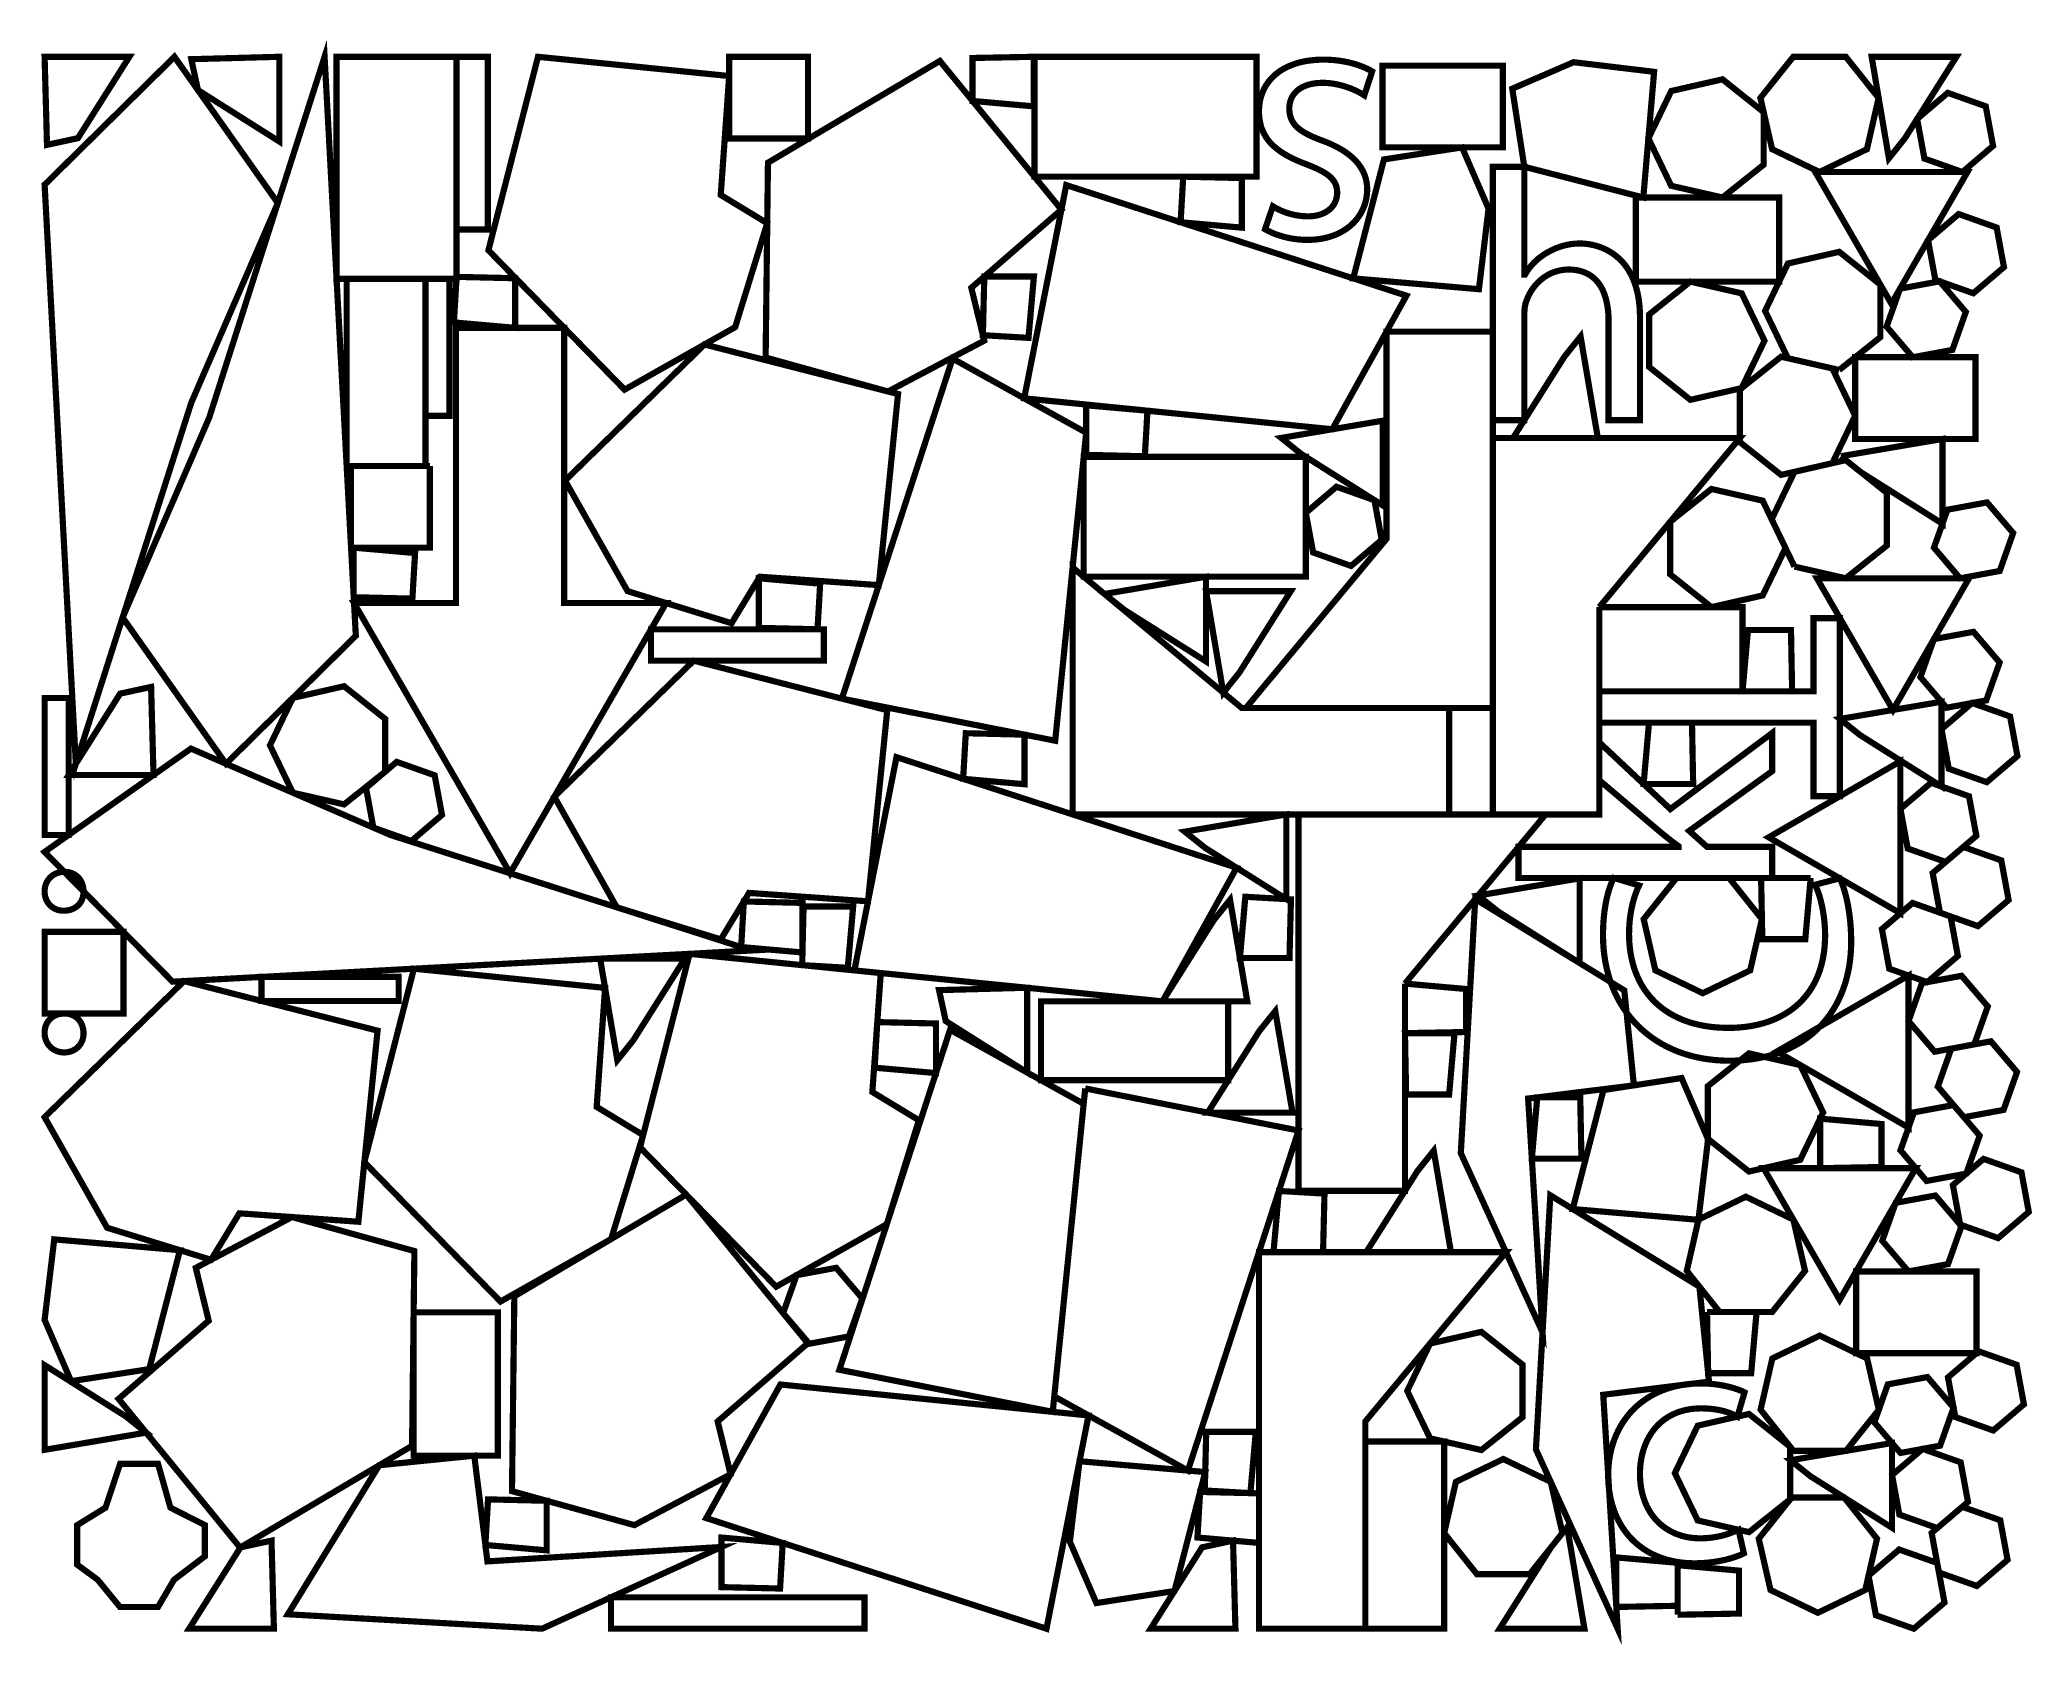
# Model space of a CAD drawing. Extents: x 0 to 322, y -2 to 258.
import ezdxf

# ---------------------------------------------------------------- set-up
doc = ezdxf.new("R2010")
doc.units = 0
doc.layers.get('0').update_dxf_attribs({"linetype": 'CONTINUOUS'})

msp = doc.modelspace()

# ---------------------------------------------------------------- linework, layer by layer
at = {"color": 0, "const_width": 1}
for points in [[(14.4826, 255.078), (0.76964, 255.078), (1.15663, 240.822), (6.16564, 241.91), (14.4826, 255.078)], [(38.5036, 231.404), (24.4996, 199.082), (5.82563, 140.65), (0.76964, 234.367), (21.7757, 255.078), (38.5036, 231.404)], [(13.3911, 164.324), (27.3951, 196.644), (46.0701, 255.078), (51.1251, 161.36), (30.119, 140.649), (13.3911, 164.324)], [(38.7579, 241.364), (38.7579, 255.078), (24.5018, 254.69), (25.5899, 249.681), (38.7579, 241.364)], [(67.4096, 255.078), (48.0085, 255.078), (48.0085, 219.15), (67.4096, 219.15), (67.4096, 255.078)], [(80.6015, 255.078), (111.531, 251.967), (110.17, 232.711), (117.691, 228.139), (112.503, 211.317), (94.6086, 201.203), (72.5786, 223.763), (80.6015, 255.078)], [(111.53, 255.078), (124.283, 255.078), (124.283, 241.853), (111.53, 241.853), (111.53, 255.078)], [(145.622, 254.406), (165.289, 230.336), (150.712, 217.683), (152.8, 209.131), (137.235, 200.903), (117.431, 206.406), (117.808, 237.938), (145.622, 254.406)], [(150.914, 247.931), (150.914, 254.886), (160.833, 255.078), (160.833, 247.054), (150.914, 247.931)], [(160.926, 255.078), (196.854, 255.078), (196.854, 235.678), (160.926, 235.678), (160.926, 255.078)], [(215.567, 252.713), (215.472, 252.768), (215.188, 252.925), (214.79, 253.126), (214.374, 253.318), (213.94, 253.499), (213.49, 253.667), (213.024, 253.824), (212.543, 253.968), (212.049, 254.099), (211.542, 254.217), (211.022, 254.321), (210.493, 254.41), (209.953, 254.483), (209.403, 254.542), (208.846, 254.585), (208.281, 254.61), (207.851, 254.619), (207.71, 254.619), (207.556, 254.619), (207.094, 254.608), (206.497, 254.579), (205.917, 254.529), (205.353, 254.461), (204.807, 254.374), (204.278, 254.267), (203.767, 254.143), (203.272, 254.001), (202.797, 253.842), (202.34, 253.665), (201.901, 253.472), (201.482, 253.264), (201.081, 253.039), (200.697, 252.799), (200.335, 252.543), (199.99, 252.272), (199.665, 251.987), (199.361, 251.689), (199.075, 251.376), (198.81, 251.05), (198.565, 250.713), (198.34, 250.361), (198.136, 249.997), (197.953, 249.622), (197.79, 249.236), (197.649, 248.839), (197.529, 248.431), (197.431, 248.013), (197.353, 247.583), (197.299, 247.146), (197.265, 246.699), (197.254, 246.357), (197.254, 246.242), (197.254, 246.053), (197.282, 245.482), (197.369, 244.761), (197.515, 244.078), (197.718, 243.429), (197.978, 242.815), (198.296, 242.233), (198.669, 241.682), (199.101, 241.158), (199.59, 240.662), (200.136, 240.192), (200.737, 239.746), (201.396, 239.321), (202.111, 238.917), (202.882, 238.531), (203.708, 238.161), (204.368, 237.893), (204.59, 237.808), (204.756, 237.744), (205.25, 237.551), (205.864, 237.301), (206.432, 237.054), (206.956, 236.807), (207.436, 236.56), (207.871, 236.308), (208.263, 236.051), (208.612, 235.786), (208.918, 235.51), (209.183, 235.219), (209.406, 234.914), (209.586, 234.59), (209.726, 234.247), (209.825, 233.881), (209.885, 233.49), (209.904, 233.175), (209.904, 233.071), (209.904, 232.975), (209.885, 232.685), (209.826, 232.31), (209.731, 231.947), (209.596, 231.597), (209.425, 231.265), (209.217, 230.95), (208.972, 230.657), (208.692, 230.385), (208.376, 230.138), (208.026, 229.915), (207.642, 229.724), (207.224, 229.561), (206.772, 229.432), (206.289, 229.336), (205.774, 229.278), (205.362, 229.258), (205.225, 229.258), (205.106, 229.258), (204.744, 229.268), (204.278, 229.299), (203.826, 229.347), (203.389, 229.414), (202.968, 229.493), (202.563, 229.588), (202.174, 229.692), (201.803, 229.807), (201.449, 229.929), (201.112, 230.06), (200.796, 230.193), (200.497, 230.331), (200.219, 230.469), (199.961, 230.607), (199.724, 230.743), (199.56, 230.842), (199.507, 230.875), (198.235, 227.178), (198.31, 227.133), (198.539, 227.007), (198.862, 226.837), (199.207, 226.675), (199.569, 226.517), (199.951, 226.367), (200.35, 226.224), (200.765, 226.089), (201.196, 225.965), (201.643, 225.851), (202.103, 225.75), (202.575, 225.661), (203.061, 225.586), (203.558, 225.525), (204.065, 225.482), (204.583, 225.454), (204.978, 225.444), (205.11, 225.444), (205.249, 225.444), (205.667, 225.456), (206.208, 225.487), (206.736, 225.54), (207.25, 225.612), (207.747, 225.704), (208.231, 225.815), (208.7, 225.946), (209.151, 226.093), (209.589, 226.258), (210.01, 226.44), (210.414, 226.639), (210.803, 226.853), (211.175, 227.082), (211.529, 227.326), (211.867, 227.585), (212.188, 227.857), (212.489, 228.142), (212.774, 228.44), (213.04, 228.751), (213.289, 229.072), (213.519, 229.406), (213.731, 229.749), (213.922, 230.103), (214.096, 230.465), (214.249, 230.838), (214.382, 231.218), (214.496, 231.607), (214.59, 232.003), (214.663, 232.404), (214.715, 232.814), (214.747, 233.228), (214.758, 233.543), (214.758, 233.649), (214.758, 233.804), (214.731, 234.269), (214.646, 234.878), (214.506, 235.469), (214.31, 236.047), (214.056, 236.608), (213.743, 237.153), (213.374, 237.681), (212.946, 238.19), (212.458, 238.682), (211.911, 239.156), (211.306, 239.608), (210.639, 240.042), (209.913, 240.454), (209.124, 240.846), (208.275, 241.215), (207.593, 241.482), (207.364, 241.563), (207.193, 241.626), (206.686, 241.822), (206.063, 242.082), (205.489, 242.344), (204.967, 242.61), (204.493, 242.881), (204.068, 243.16), (203.689, 243.446), (203.356, 243.743), (203.065, 244.053), (202.819, 244.376), (202.614, 244.717), (202.449, 245.072), (202.322, 245.447), (202.233, 245.844), (202.181, 246.263), (202.164, 246.594), (202.164, 246.704), (202.164, 246.811), (202.185, 247.132), (202.246, 247.547), (202.349, 247.946), (202.492, 248.329), (202.679, 248.693), (202.907, 249.036), (203.178, 249.356), (203.492, 249.65), (203.85, 249.918), (204.251, 250.157), (204.696, 250.365), (205.186, 250.539), (205.719, 250.678), (206.299, 250.781), (206.924, 250.843), (207.426, 250.864), (207.594, 250.864), (207.714, 250.864), (208.072, 250.851), (208.55, 250.817), (209.028, 250.761), (209.503, 250.686), (209.972, 250.593), (210.436, 250.483), (210.89, 250.358), (211.335, 250.221), (211.767, 250.072), (212.186, 249.914), (212.587, 249.746), (212.972, 249.572), (213.337, 249.393), (213.681, 249.211), (214.001, 249.026), (214.224, 248.889), (214.296, 248.842), (215.567, 252.713)], [(240.183, 237.281), (238.236, 249.914), (248.156, 254.203), (261.188, 252.646), (259.438, 232.303), (240.183, 237.281)], [(283.697, 255.078), (278.386, 248.421), (280.283, 240.121), (287.95, 236.426), (295.619, 240.121), (297.515, 248.421), (292.207, 255.078), (283.697, 255.078)], [(310.097, 255.078), (296.385, 255.078), (299.175, 238.647), (301.785, 241.911), (310.097, 255.078)], [(217.226, 253.642), (236.699, 253.642), (236.699, 240.415), (217.226, 240.415), (217.226, 253.642)], [(278.911, 246.121), (272.254, 251.431), (263.954, 249.536), (260.261, 241.867), (263.954, 234.197), (272.254, 232.303), (278.911, 237.61), (278.911, 246.121)], [(308.703, 249.244), (303.744, 245.014), (304.924, 238.604), (311.069, 236.426), (316.029, 240.656), (314.843, 247.065), (308.703, 249.244)], [(217.478, 238.467), (230.112, 240.414), (234.4, 230.496), (232.843, 217.462), (212.5, 219.214), (217.478, 238.467)], [(184.571, 228.299), (185.001, 235.678), (194.49, 235.449), (194.49, 227.424), (184.571, 228.299)], [(287.269, 236.425), (299.575, 215.115), (311.879, 236.425), (287.269, 236.425)], [(221.112, 216.411), (209.117, 194.79), (159.263, 199.8), (166.075, 234.315), (221.112, 216.411)], [(258.237, 232.303), (281.422, 232.303), (281.422, 218.686), (258.237, 218.686), (258.237, 232.303)], [(310.468, 229.622), (305.508, 225.393), (306.689, 218.983), (312.833, 216.804), (317.793, 221.033), (316.607, 227.444), (310.468, 229.622)], [(66.9964, 212.082), (67.4274, 219.46), (76.9174, 219.232), (76.9174, 211.207), (66.9964, 212.082)], [(159.961, 209.585), (152.583, 210.017), (152.811, 219.506), (160.836, 219.506), (159.961, 209.585)], [(260.396, 204.867), (267.053, 199.556), (275.353, 201.453), (279.047, 209.119), (275.353, 216.79), (267.053, 218.686), (260.396, 213.378), (260.396, 204.867)], [(298.804, 211.407), (303.033, 206.447), (309.44, 207.632), (311.622, 213.775), (307.39, 218.735), (300.981, 217.551), (298.804, 211.407)], [(84.839, 211.207), (84.839, 166.663), (101.339, 166.663), (76.0896, 122.927), (50.8394, 166.663), (67.3394, 166.663), (67.3394, 211.207), (84.839, 211.207)], [(138.856, 200.489), (135.745, 169.561), (116.489, 170.922), (111.917, 163.4), (95.0942, 168.587), (84.9801, 186.482), (107.541, 208.511), (138.856, 200.489)], [(147.674, 206.231), (169.294, 194.235), (164.283, 144.381), (129.77, 151.193), (147.674, 206.231)], [(293.721, 206.446), (313.193, 206.446), (313.193, 193.219), (293.721, 193.219), (293.721, 206.446)], [(179.214, 197.796), (178.786, 190.418), (169.294, 190.65), (169.294, 198.671), (179.214, 197.796)], [(217.281, 182.461), (217.281, 196.174), (200.849, 193.389), (204.111, 190.779), (217.281, 182.461)], [(168.901, 190.324), (204.831, 190.324), (204.831, 170.924), (168.901, 170.924), (168.901, 190.324)], [(209.79, 185.487), (204.829, 181.257), (206.014, 174.85), (212.158, 172.668), (217.118, 176.901), (215.936, 183.31), (209.79, 185.487)], [(319.281, 177.994), (315.053, 182.953), (308.643, 181.769), (306.465, 175.628), (310.694, 170.668), (317.106, 171.851), (319.281, 177.994)], [(60.7093, 174.756), (60.2783, 167.376), (50.7883, 167.606), (50.7883, 175.631), (60.7093, 174.756)], [(126.257, 169.796), (125.825, 162.418), (116.337, 162.646), (116.337, 170.671), (126.257, 169.796)], [(188.693, 157.21), (188.693, 170.924), (172.26, 168.133), (175.525, 165.522), (188.693, 157.21)], [(287.531, 170.668), (299.836, 149.357), (312.14, 170.668), (287.531, 170.668)], [(202.404, 168.59), (188.692, 168.59), (191.482, 152.16), (194.092, 155.424), (202.404, 168.59)], [(98.8886, 162.418), (126.849, 162.418), (126.849, 157.335), (98.8886, 157.335), (98.8886, 162.418)], [(317.096, 157.044), (312.865, 162.004), (306.457, 160.824), (304.278, 154.679), (308.508, 149.719), (314.918, 150.906), (317.096, 157.044)], [(137.112, 149.313), (134.001, 118.383), (114.746, 119.745), (110.173, 112.224), (93.3497, 117.412), (83.2357, 135.306), (105.797, 157.335), (137.112, 149.313)], [(0.76894, 151.301), (4.65994, 151.301), (4.65994, 129.128), (0.76894, 129.128), (0.76894, 151.301)], [(4.67611, 138.829), (18.3892, 138.829), (18.0021, 153.085), (12.9921, 151.997), (4.67611, 138.829)], [(55.8847, 147.89), (49.2267, 153.199), (40.9278, 151.304), (37.2328, 143.635), (40.9278, 135.965), (49.2267, 134.071), (55.8847, 139.378), (55.8847, 147.89)], [(307.682, 136.974), (307.682, 150.688), (291.25, 147.901), (294.513, 145.292), (307.682, 136.974)], [(315.007, 137.668), (319.968, 141.896), (318.785, 148.304), (312.642, 150.485), (307.682, 146.253), (308.865, 139.842), (315.007, 137.668)], [(149.388, 138.213), (149.817, 145.59), (159.307, 145.362), (159.307, 137.337), (149.388, 138.213)], [(24.4446, 143.107), (56.7646, 129.103), (115.199, 110.429), (21.4807, 105.373), (0.76964, 126.38), (24.4446, 143.107)], [(301.037, 141.05), (279.726, 128.744), (301.037, 116.44), (301.037, 141.05)], [(60.1064, 128.141), (65.0665, 132.371), (63.8804, 138.779), (57.7385, 140.96), (52.7785, 136.727), (53.9614, 130.318), (60.1064, 128.141)], [(308.365, 124.754), (313.325, 128.984), (312.14, 135.391), (305.997, 137.572), (301.039, 133.341), (302.221, 126.932), (308.365, 124.754)], [(201.69, 118.737), (201.69, 132.45), (185.258, 129.66), (188.522, 127.049), (201.69, 118.737)], [(313.585, 114.372), (318.543, 118.599), (317.361, 125.009), (311.218, 127.187), (306.258, 122.957), (307.44, 116.547), (313.585, 114.372)], [(7.06614, 119.98), (7.06879, 119.9), (7.06153, 119.659), (7.02658, 119.348), (6.96224, 119.048), (6.86931, 118.761), (6.74858, 118.488), (6.60097, 118.231), (6.42725, 117.991), (6.22835, 117.77), (6.0051, 117.569), (5.75836, 117.39), (5.48888, 117.235), (5.19764, 117.104), (4.88542, 116.999), (4.55306, 116.923), (4.20139, 116.876), (3.92389, 116.86), (3.83138, 116.86), (3.74892, 116.86), (3.50168, 116.876), (3.18533, 116.923), (2.8834, 116.999), (2.597, 117.104), (2.32721, 117.235), (2.07508, 117.39), (1.84174, 117.569), (1.62836, 117.77), (1.43593, 117.991), (1.26563, 118.231), (1.11849, 118.488), (0.99566, 118.761), (0.89817, 119.048), (0.8272, 119.348), (0.78385, 119.659), (0.76915, 119.9), (0.76915, 119.98), (0.76915, 120.063), (0.78451, 120.311), (0.82981, 120.631), (0.90386, 120.938), (1.00553, 121.232), (1.13363, 121.511), (1.28689, 121.772), (1.46419, 122.016), (1.66433, 122.24), (1.88618, 122.443), (2.12847, 122.624), (2.39003, 122.781), (2.66976, 122.913), (2.96642, 123.017), (3.27881, 123.094), (3.60574, 123.141), (3.861, 123.157), (3.94613, 123.157), (4.03336, 123.157), (4.29519, 123.141), (4.62733, 123.094), (4.94174, 123.018), (5.23757, 122.913), (5.51421, 122.781), (5.77078, 122.624), (6.00657, 122.444), (6.22076, 122.241), (6.41265, 122.016), (6.58143, 121.773), (6.72635, 121.511), (6.84663, 121.232), (6.94151, 120.938), (7.01019, 120.631), (7.05203, 120.311), (7.06614, 120.063), (7.06614, 119.98)], [(249.149, 108.392), (249.149, 122.104), (232.717, 119.319), (235.979, 116.709), (249.149, 108.392)], [(287.235, 121.068), (287.282, 120.971), (287.414, 120.676), (287.586, 120.26), (287.749, 119.822), (287.901, 119.363), (288.044, 118.886), (288.178, 118.391), (288.3, 117.88), (288.411, 117.356), (288.511, 116.819), (288.599, 116.272), (288.675, 115.716), (288.737, 115.153), (288.787, 114.585), (288.822, 114.013), (288.844, 113.439), (288.853, 113.008), (288.853, 112.864), (288.853, 112.645), (288.835, 111.988), (288.781, 111.135), (288.693, 110.306), (288.571, 109.501), (288.414, 108.721), (288.224, 107.965), (288.001, 107.235), (287.746, 106.529), (287.46, 105.85), (287.14, 105.196), (286.792, 104.568), (286.412, 103.967), (286.003, 103.392), (285.563, 102.844), (285.096, 102.323), (284.599, 101.83), (284.075, 101.365), (283.522, 100.927), (282.944, 100.518), (282.339, 100.138), (281.708, 99.7864), (281.051, 99.4639), (280.369, 99.1708), (279.664, 98.9075), (278.935, 98.674), (278.181, 98.4708), (277.404, 98.2981), (276.606, 98.1563), (275.785, 98.0454), (274.943, 97.9658), (274.081, 97.9179), (273.418, 97.9019), (273.197, 97.9019), (272.96, 97.9019), (272.251, 97.9196), (271.331, 97.9722), (270.438, 98.0594), (269.571, 98.1804), (268.731, 98.3347), (267.917, 98.5219), (267.132, 98.7413), (266.374, 98.9924), (265.643, 99.2746), (264.94, 99.5874), (264.267, 99.9303), (263.621, 100.303), (263.006, 100.704), (262.418, 101.133), (261.86, 101.591), (261.332, 102.076), (260.833, 102.587), (260.365, 103.125), (259.928, 103.688), (259.522, 104.277), (259.146, 104.89), (258.801, 105.527), (258.489, 106.188), (258.207, 106.871), (257.958, 107.576), (257.742, 108.304), (257.558, 109.053), (257.407, 109.822), (257.289, 110.612), (257.204, 111.421), (257.153, 112.249), (257.136, 112.884), (257.136, 113.095), (257.136, 113.246), (257.144, 113.696), (257.168, 114.284), (257.206, 114.859), (257.258, 115.42), (257.325, 115.967), (257.404, 116.501), (257.496, 117.019), (257.599, 117.522), (257.713, 118.01), (257.836, 118.482), (257.969, 118.937), (258.111, 119.376), (258.261, 119.797), (258.419, 120.2), (258.583, 120.586), (258.71, 120.861), (258.754, 120.952), (254.653, 122.165), (254.617, 122.098), (254.518, 121.896), (254.379, 121.586), (254.235, 121.235), (254.089, 120.843), (253.943, 120.41), (253.799, 119.937), (253.66, 119.422), (253.525, 118.866), (253.4, 118.268), (253.285, 117.629), (253.181, 116.949), (253.092, 116.227), (253.019, 115.464), (252.965, 114.658), (252.931, 113.811), (252.919, 113.144), (252.919, 112.922), (252.919, 112.642), (252.943, 111.802), (253.015, 110.704), (253.133, 109.631), (253.297, 108.582), (253.507, 107.559), (253.761, 106.563), (254.06, 105.593), (254.4, 104.652), (254.783, 103.739), (255.207, 102.856), (255.672, 102.004), (256.176, 101.183), (256.719, 100.394), (257.3, 99.6376), (257.918, 98.9153), (258.574, 98.2275), (259.264, 97.5751), (259.99, 96.9589), (260.75, 96.3797), (261.543, 95.8382), (262.368, 95.3354), (263.225, 94.8721), (264.114, 94.449), (265.032, 94.0669), (265.981, 93.7269), (266.957, 93.4294), (267.96, 93.1756), (268.992, 92.966), (270.049, 92.8015), (271.132, 92.6832), (272.239, 92.6115), (273.088, 92.5874), (273.369, 92.5874), (273.665, 92.5874), (274.55, 92.6114), (275.694, 92.6829), (276.806, 92.8007), (277.882, 92.9639), (278.922, 93.1714), (279.929, 93.4221), (280.899, 93.7153), (281.835, 94.0497), (282.733, 94.4244), (283.596, 94.8385), (284.424, 95.2907), (285.214, 95.7801), (285.967, 96.3058), (286.685, 96.8668), (287.364, 97.4618), (288.007, 98.09), (288.612, 98.7506), (289.181, 99.4421), (289.711, 100.164), (290.203, 100.914), (290.657, 101.693), (291.072, 102.499), (291.449, 103.331), (291.786, 104.188), (292.086, 105.07), (292.346, 105.974), (292.565, 106.9), (292.747, 107.847), (292.888, 108.814), (292.989, 109.8), (293.049, 110.804), (293.069, 111.57), (293.069, 111.825), (293.069, 112.044), (293.058, 112.701), (293.028, 113.551), (292.978, 114.374), (292.91, 115.17), (292.826, 115.937), (292.728, 116.673), (292.615, 117.377), (292.492, 118.05), (292.356, 118.688), (292.211, 119.291), (292.058, 119.858), (291.899, 120.388), (291.735, 120.879), (291.565, 121.33), (291.393, 121.74), (291.267, 122.017), (291.221, 122.108), (287.235, 121.068)], [(195.049, 119.123), (202.426, 118.694), (202.193, 109.203), (194.174, 109.203), (195.049, 119.123)], [(257.921, 88.5933), (240.804, 86.464), (243.138, 48.6049), (229.911, 77.6224), (232.244, 118.751), (256.364, 103.97), (257.921, 88.5933)], [(113.473, 110.981), (113.903, 118.359), (123.393, 118.13), (123.393, 110.105), (113.473, 110.981)], [(130.721, 107.623), (123.343, 108.054), (123.571, 117.543), (131.596, 117.543), (130.721, 107.623)], [(305.376, 105.304), (310.336, 109.533), (309.15, 115.94), (303.008, 118.121), (298.049, 113.89), (299.231, 107.479), (305.376, 105.304)], [(0.76942, 113.446), (13.5224, 113.446), (13.5224, 100.22), (0.76942, 100.22), (0.76942, 113.446)], [(104.362, 109.105), (90.6496, 109.105), (93.4396, 92.6737), (96.0496, 95.9376), (104.362, 109.105)], [(35.8756, 106.15), (58.0485, 106.15), (58.0485, 102.259), (35.8756, 102.259), (35.8756, 106.15)], [(60.5263, 107.48), (91.4543, 104.369), (90.0932, 85.1131), (97.6143, 80.5411), (92.4262, 63.7181), (74.5322, 53.6042), (52.5032, 76.1642), (60.5263, 107.48)], [(302.353, 106.374), (281.042, 94.0679), (302.353, 81.7639), (302.353, 106.374)], [(302.353, 99.0022), (306.583, 94.0432), (312.99, 95.2282), (315.172, 101.37), (310.939, 106.33), (304.529, 105.147), (302.353, 99.0022)], [(54.6449, 97.4501), (51.5339, 66.5232), (32.2779, 67.8832), (27.7058, 60.3622), (10.8829, 65.5501), (0.76888, 83.4442), (23.3289, 105.473), (54.6449, 97.4501)], [(159.744, 90.6818), (159.744, 104.396), (145.489, 104.008), (146.576, 98.9988), (159.744, 90.6818)], [(3.94613, 100.22), (4.02615, 100.223), (4.26676, 100.215), (4.57781, 100.18), (4.87765, 100.116), (5.16482, 100.023), (5.43778, 99.9025), (5.69499, 99.755), (5.93494, 99.5813), (6.15608, 99.3825), (6.35693, 99.1592), (6.53592, 98.9125), (6.69157, 98.6431), (6.82238, 98.3517), (6.92671, 98.0394), (7.00315, 97.7071), (7.05013, 97.3554), (7.06614, 97.0776), (7.06614, 96.9851), (7.06614, 96.9028), (7.05013, 96.6557), (7.00315, 96.3394), (6.92671, 96.0375), (6.82238, 95.7512), (6.69157, 95.4814), (6.53592, 95.2294), (6.35693, 94.9961), (6.15608, 94.7828), (5.93494, 94.5904), (5.69499, 94.4201), (5.43778, 94.2729), (5.16482, 94.1501), (4.87765, 94.0526), (4.57781, 93.9817), (4.26676, 93.9383), (4.02626, 93.9236), (3.94613, 93.9236), (3.86339, 93.9236), (3.61529, 93.939), (3.29542, 93.9843), (2.98785, 94.0585), (2.69413, 94.16), (2.41564, 94.2882), (2.15386, 94.4414), (1.91015, 94.6187), (1.68599, 94.8189), (1.48286, 95.0407), (1.30214, 95.2831), (1.14524, 95.5446), (1.01367, 95.8243), (0.90885, 96.121), (0.83219, 96.4333), (0.7851, 96.7603), (0.76915, 97.0156), (0.76915, 97.1007), (0.7691, 97.1879), (0.78499, 97.4499), (0.83198, 97.7821), (0.90858, 98.0965), (1.01335, 98.3924), (1.14491, 98.6689), (1.30176, 98.9254), (1.48253, 99.1611), (1.68571, 99.3753), (1.90989, 99.5669), (2.15365, 99.7356), (2.41547, 99.8804), (2.69401, 100.001), (2.98779, 100.095), (3.29536, 100.164), (3.61529, 100.206), (3.86339, 100.22), (3.94613, 100.22)], [(188.968, 84.185), (202.681, 84.185), (199.89, 100.616), (197.281, 97.3529), (188.968, 84.185)], [(135.069, 91.4579), (135.499, 98.8358), (144.989, 98.6079), (144.989, 90.5829), (135.069, 91.4579)], [(228.019, 87.1231), (221.064, 87.1231), (220.872, 97.0419), (228.894, 97.0419), (228.019, 87.1231)], [(269.875, 79.9576), (276.533, 74.6465), (284.832, 76.5436), (288.528, 84.2106), (284.832, 91.8796), (276.533, 93.7765), (269.875, 88.4676), (269.875, 79.9576)], [(307.092, 88.3967), (311.318, 83.4376), (317.728, 84.6207), (319.907, 90.7617), (315.676, 95.7226), (309.268, 94.5397), (307.092, 88.3967)], [(252.994, 87.8343), (265.629, 89.7803), (269.917, 79.8624), (268.36, 66.8293), (248.018, 68.5793), (252.994, 87.8343)], [(242.279, 86.6471), (249.235, 86.6471), (249.426, 76.7282), (241.404, 76.7282), (242.279, 86.6471)], [(313.864, 80.4529), (309.635, 85.4119), (303.226, 84.226), (301.047, 78.085), (305.278, 73.124), (311.688, 74.3069), (313.864, 80.4529)], [(297.965, 82.3369), (297.965, 75.381), (288.046, 75.189), (288.046, 83.2119), (297.965, 82.3369)], [(278.907, 75.1893), (291.213, 53.8772), (303.518, 75.1893), (278.907, 75.1893)], [(316.851, 63.8782), (321.81, 68.1051), (320.628, 74.5151), (314.485, 76.6942), (309.528, 72.4632), (310.71, 66.0532), (316.851, 63.8782)], [(104.585, 70.9161), (124.252, 46.8482), (109.673, 34.1951), (111.762, 25.6431), (96.1975, 17.4161), (76.3915, 22.9161), (76.7706, 54.4482), (104.585, 70.9161)], [(270.072, 40.6403), (252.956, 38.5124), (255.29, 0.65137), (242.064, 29.6704), (244.396, 70.7993), (268.515, 56.0174), (270.072, 40.6403)], [(298.1, 63.4418), (302.331, 58.4808), (308.74, 59.6607), (310.919, 65.8068), (306.689, 70.7668), (300.279, 69.5807), (298.1, 63.4418)], [(32.4067, 13.7802), (12.7387, 37.8492), (27.3176, 50.5021), (25.2307, 59.0542), (40.7957, 67.2821), (60.5997, 61.7792), (60.2217, 30.2482), (32.4067, 13.7802)], [(17.6904, 42.661), (5.05637, 40.714), (0.76937, 50.6335), (2.32639, 63.6661), (22.6683, 61.9158), (17.6904, 42.661)], [(197.251, 61.5861), (197.251, 0.65115), (214.465, 0.65115), (214.465, 34.2021), (237.219, 61.5861), (197.251, 61.5861)], [(133.078, 54.1025), (128.849, 59.0615), (122.442, 57.8775), (120.26, 51.7336), (124.493, 46.7746), (130.902, 47.9565), (133.078, 54.1025)], [(293.871, 58.481), (313.343, 58.481), (313.343, 45.254), (293.871, 45.254), (293.871, 58.481)], [(60.4806, 51.8465), (74.0965, 51.8465), (74.0965, 28.6619), (60.4806, 28.6619), (60.4806, 51.8465)], [(239.894, 43.3901), (233.236, 48.7011), (224.938, 46.8042), (221.242, 39.1372), (224.938, 31.4682), (233.236, 29.5711), (239.894, 34.8801), (239.894, 43.3901)], [(292.235, 29.4404), (297.546, 36.0985), (295.649, 44.3965), (287.982, 48.0915), (280.313, 44.3965), (278.415, 36.0985), (283.724, 29.4404), (292.235, 29.4404)], [(313.693, 45.5531), (308.735, 41.3253), (309.917, 34.9157), (316.06, 32.7371), (321.019, 36.9669), (319.836, 43.3764), (313.693, 45.5531)], [(0.76915, 43.3129), (0.76915, 29.601), (17.2001, 32.3899), (13.9372, 35.0008), (0.76915, 43.3129)], [(309.64, 36.4229), (305.408, 41.3818), (299.001, 40.1968), (296.821, 34.0549), (301.054, 29.0949), (307.463, 30.2778), (309.64, 36.4229)], [(107.83, 18.5558), (119.825, 40.1768), (169.681, 35.1669), (162.868, 0.65186), (107.83, 18.5558)], [(274.842, 16.6679), (274.772, 16.6376), (274.565, 16.5476), (274.278, 16.4258), (273.978, 16.3039), (273.664, 16.1831), (273.338, 16.0644), (272.996, 15.9497), (272.638, 15.8397), (272.265, 15.7361), (271.874, 15.6399), (271.467, 15.5524), (271.04, 15.4747), (270.594, 15.4085), (270.128, 15.3547), (269.642, 15.3147), (269.133, 15.2899), (268.736, 15.2813), (268.603, 15.2813), (268.474, 15.2813), (268.088, 15.2929), (267.581, 15.3276), (267.082, 15.3851), (266.594, 15.4651), (266.115, 15.5675), (265.649, 15.6917), (265.192, 15.8378), (264.747, 16.0051), (264.315, 16.1937), (263.894, 16.4032), (263.489, 16.6333), (263.096, 16.8838), (262.717, 17.1542), (262.353, 17.4444), (262.004, 17.7542), (261.671, 18.0831), (261.354, 18.4311), (261.054, 18.7976), (260.772, 19.1828), (260.507, 19.5858), (260.26, 20.0069), (260.032, 20.4454), (259.824, 20.9014), (259.635, 21.3743), (259.467, 21.8639), (259.318, 22.3701), (259.192, 22.8925), (259.088, 23.4308), (259.006, 23.9847), (258.946, 24.554), (258.91, 25.1385), (258.899, 25.5879), (258.899, 25.7376), (258.899, 25.8736), (258.908, 26.2814), (258.939, 26.8181), (258.989, 27.3468), (259.06, 27.8672), (259.15, 28.3786), (259.26, 28.8801), (259.39, 29.3712), (259.54, 29.8513), (259.71, 30.3194), (259.897, 30.7753), (260.106, 31.2181), (260.333, 31.6469), (260.579, 32.0615), (260.846, 32.461), (261.129, 32.8446), (261.433, 33.2118), (261.756, 33.5619), (262.096, 33.8943), (262.456, 34.2083), (262.833, 34.5032), (263.229, 34.7783), (263.644, 35.0331), (264.078, 35.2665), (264.528, 35.4785), (264.997, 35.6678), (265.485, 35.834), (265.989, 35.9767), (266.511, 36.0947), (267.051, 36.1878), (267.61, 36.2551), (268.185, 36.296), (268.629, 36.3097), (268.778, 36.3097), (268.904, 36.3097), (269.287, 36.3024), (269.776, 36.281), (270.247, 36.2465), (270.697, 36.1996), (271.128, 36.1412), (271.54, 36.0722), (271.933, 35.9933), (272.308, 35.9054), (272.665, 35.8096), (273.003, 35.7063), (273.324, 35.5967), (273.626, 35.4814), (273.912, 35.3614), (274.182, 35.2375), (274.433, 35.1106), (274.611, 35.0147), (274.669, 34.9814), (275.825, 38.91), (275.757, 38.9439), (275.55, 39.0404), (275.247, 39.171), (274.917, 39.3006), (274.561, 39.4279), (274.181, 39.5518), (273.778, 39.6714), (273.353, 39.785), (272.907, 39.8917), (272.443, 39.9903), (271.961, 40.0796), (271.464, 40.1585), (270.95, 40.2256), (270.424, 40.2799), (269.886, 40.3201), (269.336, 40.3451), (268.917, 40.3536), (268.778, 40.3536), (268.565, 40.3536), (267.931, 40.3356), (267.104, 40.2815), (266.297, 40.1924), (265.511, 40.0689), (264.746, 39.9115), (264.001, 39.7212), (263.279, 39.4986), (262.579, 39.2444), (261.903, 38.9593), (261.249, 38.6442), (260.619, 38.2993), (260.014, 37.9258), (259.432, 37.5243), (258.876, 37.0954), (258.347, 36.6399), (257.844, 36.1585), (257.367, 35.6518), (256.918, 35.1207), (256.496, 34.5657), (256.103, 33.9876), (255.737, 33.3872), (255.401, 32.765), (255.096, 32.1219), (254.821, 31.4586), (254.575, 30.7757), (254.361, 30.0739), (254.178, 29.354), (254.028, 28.6168), (253.91, 27.8628), (253.825, 27.0928), (253.774, 26.3074), (253.757, 25.7075), (253.757, 25.5075), (253.757, 25.3092), (253.772, 24.7143), (253.821, 23.9382), (253.9, 23.1799), (254.01, 22.4396), (254.149, 21.7181), (254.319, 21.0157), (254.518, 20.3331), (254.746, 19.6708), (255.003, 19.0294), (255.287, 18.4093), (255.599, 17.811), (255.938, 17.2351), (256.304, 16.6824), (256.696, 16.1529), (257.112, 15.6474), (257.556, 15.1665), (258.022, 14.7106), (258.514, 14.2803), (259.029, 13.8761), (259.568, 13.4985), (260.129, 13.1482), (260.713, 12.8255), (261.318, 12.531), (261.946, 12.2653), (262.593, 12.0288), (263.263, 11.8222), (263.951, 11.6459), (264.66, 11.5004), (265.386, 11.3864), (266.133, 11.3043), (266.897, 11.2547), (267.483, 11.238), (267.679, 11.238), (267.853, 11.238), (268.374, 11.2485), (269.047, 11.279), (269.701, 11.3278), (270.332, 11.3932), (270.938, 11.4735), (271.519, 11.5669), (272.076, 11.6719), (272.604, 11.7867), (273.104, 11.9096), (273.575, 12.039), (274.015, 12.1731), (274.422, 12.3103), (274.797, 12.4488), (275.138, 12.587), (275.442, 12.7232), (275.643, 12.8211), (275.71, 12.8557), (274.842, 16.6679)], [(283.197, 30.0996), (276.539, 35.4085), (268.242, 33.5146), (264.546, 25.8446), (268.242, 18.1746), (276.539, 16.2806), (283.197, 21.5865), (283.197, 30.0996)], [(195.865, 22.5929), (188.487, 23.0208), (188.719, 32.5119), (196.74, 32.5119), (195.865, 22.5929)], [(70.2886, 28.6621), (72.4186, 11.5441), (110.279, 13.8781), (81.2606, 0.65213), (40.1317, 2.98611), (54.9125, 27.1051), (70.2886, 28.6621)], [(299.682, 16.9906), (299.682, 30.7025), (283.249, 27.9165), (286.513, 25.3075), (299.682, 16.9906)], [(304.642, 29.7565), (299.681, 25.5275), (300.868, 19.1206), (307.01, 16.9396), (311.969, 21.1717), (310.787, 27.5817), (304.642, 29.7565)], [(26.7024, 12.3679), (21.7112, 8.57487), (19.1163, 4.15788), (12.9743, 4.15788), (9.36128, 8.57487), (6.05225, 11.0039), (6.05225, 17.4229), (10.6243, 20.2439), (12.9902, 27.3429), (19.1163, 27.3429), (21.1272, 20.2439), (26.7024, 17.4229), (26.7024, 12.3679)], [(183.583, 6.75114), (170.949, 4.80512), (166.661, 14.7242), (168.218, 27.7572), (188.56, 26.0062), (183.583, 6.75114)], [(241.042, 9.4649), (246.35, 16.1219), (244.457, 24.4208), (236.786, 28.1149), (229.115, 24.4208), (227.222, 16.1219), (232.528, 9.4649), (241.042, 9.4649)], [(72.0875, 14.2056), (72.5186, 21.5836), (82.0075, 21.3565), (82.0075, 13.3305), (72.0875, 14.2056)], [(283.431, 21.8783), (278.119, 15.2203), (280.017, 6.92231), (287.683, 3.22726), (295.353, 6.92231), (297.25, 15.2203), (291.943, 21.8783), (283.431, 21.8783)], [(313.414, 7.56657), (318.374, 11.7966), (317.194, 18.2056), (311.05, 20.3846), (306.089, 16.1546), (307.275, 9.74451), (313.414, 7.56657)], [(236.201, 0.65186), (249.914, 0.65186), (247.124, 17.0828), (244.514, 13.8199), (236.201, 0.65186)], [(24.1568, 0.65137), (37.8699, 0.65137), (37.4829, 14.9064), (32.4728, 13.8194), (24.1568, 0.65137)], [(120.198, 14.5321), (119.767, 7.15408), (110.278, 7.38206), (110.278, 15.4071), (120.198, 14.5321)], [(179.731, 0.65164), (193.444, 0.65164), (193.057, 14.9061), (188.047, 13.8194), (179.731, 0.65164)], [(300.843, 13.4693), (295.883, 9.24035), (297.069, 2.83236), (303.213, 0.65137), (308.171, 4.88336), (306.987, 11.2934), (300.843, 13.4693)], [(92.4126, 5.73514), (133.429, 5.73514), (133.429, 0.65164), (92.4126, 0.65164), (92.4126, 5.73514)]]:
    msp.add_lwpolyline(points, close=True, dxfattribs=at)
for points in [[(67.4093, 255.078), (72.4928, 255.078), (72.4928, 227.117), (67.4093, 227.117)], [(235.1, 196.264), (240.183, 196.264), (240.183, 213.133), (240.183, 213.222), (240.188, 213.492), (240.197, 213.829), (240.217, 214.15), (240.249, 214.456), (240.294, 214.746), (240.354, 215.026), (240.432, 215.297), (240.503, 215.494), (240.531, 215.56), (240.574, 215.689), (240.724, 216.074), (240.954, 216.574), (241.221, 217.058), (241.522, 217.524), (241.858, 217.967), (242.225, 218.386), (242.624, 218.779), (243.051, 219.142), (243.506, 219.471), (243.987, 219.765), (244.493, 220.022), (245.024, 220.239), (245.575, 220.411), (246.147, 220.539), (246.737, 220.617), (247.194, 220.643), (247.347, 220.643), (247.457, 220.643), (247.787, 220.632), (248.21, 220.599), (248.615, 220.544), (249.001, 220.471), (249.372, 220.375), (249.725, 220.261), (250.061, 220.128), (250.381, 219.976), (250.685, 219.807), (250.972, 219.621), (251.244, 219.418), (251.501, 219.199), (251.743, 218.964), (251.971, 218.715), (252.182, 218.451), (252.381, 218.174), (252.564, 217.882), (252.735, 217.579), (252.892, 217.264), (253.035, 216.936), (253.165, 216.599), (253.282, 216.25), (253.388, 215.892), (253.481, 215.525), (253.561, 215.149), (253.631, 214.765), (253.689, 214.374), (253.736, 213.975), (253.772, 213.571), (253.797, 213.16), (253.813, 212.744), (253.818, 212.429), (253.818, 212.324), (253.818, 196.264), (258.901, 196.264), (258.901, 212.901), (258.901, 213.122), (258.883, 213.785), (258.832, 214.625), (258.749, 215.425), (258.635, 216.185), (258.492, 216.906), (258.322, 217.587), (258.125, 218.232), (257.903, 218.84), (257.658, 219.413), (257.393, 219.95), (257.107, 220.454), (256.801, 220.925), (256.481, 221.364), (256.143, 221.772), (255.792, 222.15), (255.428, 222.499), (255.053, 222.818), (254.668, 223.111), (254.275, 223.378), (253.876, 223.619), (253.474, 223.836), (253.065, 224.029), (252.657, 224.2), (252.247, 224.347), (251.839, 224.475), (251.433, 224.582), (251.031, 224.671), (250.635, 224.742), (250.246, 224.794), (249.865, 224.831), (249.496, 224.853), (249.226, 224.86), (249.138, 224.86), (248.96, 224.86), (248.428, 224.833), (247.732, 224.756), (247.051, 224.631), (246.386, 224.462), (245.74, 224.253), (245.117, 224.007), (244.515, 223.726), (244.081, 223.497), (243.939, 223.415), (243.793, 223.335), (243.367, 223.072), (242.825, 222.693), (242.314, 222.282), (241.836, 221.842), (241.394, 221.374), (240.989, 220.881), (240.624, 220.367), (240.375, 219.969), (240.299, 219.833), (240.183, 219.833), (240.183, 237.281), (235.1, 237.281), (235.1, 237.281), (235.1, 132.45)], [(291.135, 204.385), (297.79, 209.693), (297.79, 218.203), (291.135, 223.514), (282.835, 221.618), (279.142, 213.951), (282.835, 206.282)], [(49.6429, 219.15), (49.6429, 188.856), (63.109, 188.856)], [(62.3999, 219.15), (62.3999, 188.856)], [(66.2911, 219.15), (66.2911, 196.978), (62.4001, 196.978)], [(195.131, 149.663), (217.888, 177.047), (217.888, 210.597), (235.1, 210.597)], [(252.078, 193.383), (249.289, 209.815), (246.678, 206.551), (238.365, 193.383)], [(291.135, 204.383), (281.728, 206.535), (275.069, 201.228), (275.069, 192.715), (281.728, 187.404), (292.194, 189.797)], [(290.026, 204.638), (293.719, 196.968), (290.026, 189.301)], [(252.314, 166), (275.068, 193.383), (235.1, 193.383)], [(291.41, 190.429), (307.84, 193.218), (307.84, 179.507), (294.674, 187.819)], [(283.896, 172.564), (292.194, 170.668), (298.853, 175.976), (298.853, 184.486), (291.407, 190.425)], [(50.356, 188.854), (50.356, 175.631), (63.109, 175.631), (63.109, 188.854)], [(280.201, 180.232), (283.896, 187.9)], [(282.45, 175.564), (278.756, 167.893), (270.457, 166), (263.799, 171.308), (263.799, 179.821), (270.457, 185.128), (278.756, 183.233), (283.894, 172.563)], [(167.103, 132.449), (167.103, 172.418), (194.486, 149.664), (235.1, 149.664)], [(252.314, 166), (252.314, 132.45), (167.103, 132.45)], [(252.314, 166), (275.497, 166), (275.497, 152.383)], [(252.314, 147.299), (286.975, 147.299), (286.975, 135.398), (291.25, 135.398), (291.25, 164.226), (286.975, 164.226), (286.975, 152.383), (252.314, 152.383)], [(283.519, 152.383), (283.331, 162.303), (276.372, 162.303), (275.497, 152.383)], [(228.037, 149.664), (228.037, 132.449)], [(252.314, 144.117), (263.81, 133.315), (280.274, 145.619), (280.274, 139.439), (266.872, 129.79), (269.761, 127.191), (280.275, 127.191), (280.275, 122.165)], [(267.315, 147.299), (267.506, 137.379), (259.485, 137.379), (260.36, 147.299)], [(131.794, 107.204), (138.608, 141.719), (193.644, 123.816), (181.649, 102.194)], [(252.314, 137.994), (261.961, 129.79), (262.056, 129.713), (262.339, 129.48), (262.733, 129.158), (263.139, 128.832), (263.55, 128.505), (263.96, 128.183), (264.365, 127.873), (264.76, 127.579), (265.043, 127.374), (265.139, 127.306), (265.139, 127.191), (239.258, 127.191), (239.258, 122.165), (286.521, 122.165)], [(203.66, 132.45), (203.66, 71.515), (220.872, 71.515), (220.872, 105.066)], [(243.628, 132.45), (220.872, 105.066)], [(273.319, 122.165), (278.628, 115.507), (276.732, 107.208), (269.063, 103.513), (261.394, 107.208), (259.499, 115.507), (264.808, 122.165)], [(278.499, 122.165), (278.692, 112.246), (285.646, 112.246), (286.521, 122.165)], [(192.282, 102.194), (192.282, 89.436), (161.989, 89.436), (161.989, 102.194), (195.361, 102.194), (192.575, 118.627), (189.965, 115.364), (181.649, 102.194)], [(136.06, 106.775), (134.7, 87.5192), (142.221, 82.9471), (137.033, 66.1242), (119.139, 56.0101), (97.1101, 78.5711), (105.133, 109.886), (181.647, 102.189)], [(220.872, 97.0422), (230.792, 97.2332), (230.792, 104.19), (220.872, 105.066)], [(168.894, 85.6051), (147.272, 97.6), (129.369, 42.5621), (163.883, 35.749), (169.144, 88.0975)], [(169.144, 88.0975), (203.658, 81.2854), (185.756, 26.2475), (164.135, 38.2435)], [(228.317, 61.5864), (225.526, 78.0183), (222.917, 74.7544), (214.604, 61.5864)], [(207.624, 61.5864), (207.854, 71.0774), (200.478, 71.5054), (199.604, 61.5864)], [(271.783, 51.9189), (266.475, 58.5758), (268.371, 66.8768), (276.04, 70.5699), (283.707, 66.8768), (285.604, 58.5758), (280.293, 51.9189), (269.743, 51.9189)], [(269.743, 51.9186), (269.935, 41.999), (276.89, 41.999), (277.767, 51.9186)], [(214.465, 0.65164), (227.222, 0.65164), (227.222, 30.9457), (214.465, 30.9457)], [(197.221, 22.5594), (187.729, 22.7914), (187.301, 15.4135), (197.221, 14.5385)], [(264.992, 4.36062), (255.072, 4.16862), (255.072, 12.1916), (264.992, 11.3166), (264.992, 2.90696)], [(264.992, 2.90696), (274.911, 3.09896), (274.911, 10.0539), (264.992, 10.93)]]:
    msp.add_lwpolyline(points, dxfattribs=at)

doc.saveas('drawing.dxf')
